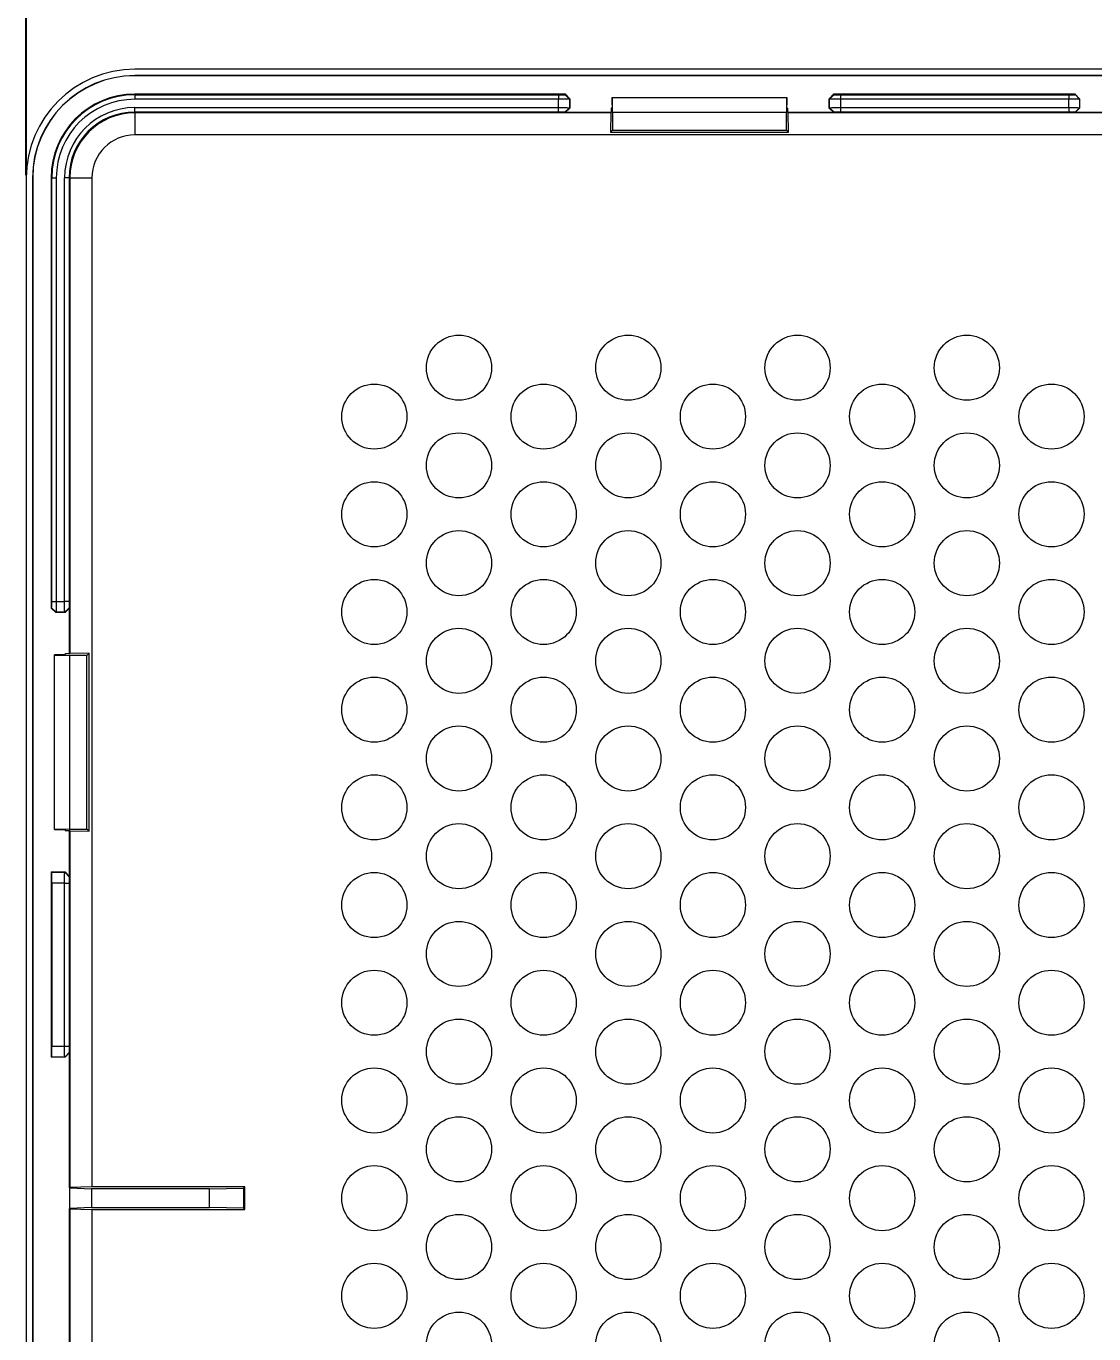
# Model space of a CAD drawing. Header units: millimetres. Extents: x 2 to 295, y 1 to 209.
# Drawn here: x 57.42 to 82, y 141.51 to 171.63 of the extents above; entities that cross this region are included whole.
import ezdxf

# ---------------------------------------------------------------- set-up
doc = ezdxf.new("R2010")
doc.units = ezdxf.units.MM
doc.header["$PDSIZE"] = -1
doc.layers.add('SLD-0', color=179, linetype='Continuous')
doc.styles.add('5', font='simfang.ttf')
doc.styles.add('SLDTEXTSTYLE2', font='TXT', dxfattribs={"width": 0.469})
doc.dimstyles.new('SLDDIMSTYLE0', dxfattribs={"dimtxt": 3.5, "dimasz": 3.5, "dimexe": 0, "dimexo": 0.0625, "dimgap": 0.875, "dimtad": 2, "dimlfac": 2, "dimrnd": 1e-09, "dimzin": 12, "dimdsep": 46, "dimtxsty": 'SLDTEXTSTYLE2', "dimsah": 1, "dimcen": 0.09, "dimadec": 0, "dimazin": 3, "dimtfac": 1, "dimtofl": 0, "dimtmove": 0, "dimatfit": 3, "dimfxl": 1, "dimfrac": 2, "dimtolj": 1, "dimtzin": 12, "dimarcsym": 0})

# ---------------------------------------------------------------- blocks, each defined once
blk = doc.blocks.new('_D')
at = {"layer": 'Defpoints', "color": 0}
for p in [(57.422, 176.995), (57.422, 168.137), (112.422, 168.137)]:
    blk.add_point(p, dxfattribs=at)
at = {"layer": 'SLD-0', "color": 0, "lineweight": -2}
for p, q in [((57.422, 168.199), (57.422, 176.995)), ((108.922, 176.995), (60.922, 176.995)), ((112.422, 168.199), (112.422, 176.995))]:
    blk.add_line(p, q, dxfattribs=at)
at = {"layer": 'SLD-0', "color": 0}
for points in [[(60.922, 177.578), (60.922, 176.411), (57.422, 176.995)], [(108.922, 177.578), (108.922, 176.411), (112.422, 176.995)]]:
    blk.add_solid(points, dxfattribs=at)
at = {"layer": 'SLD-0', "color": 0, "insert": (79.617, 181.41), "char_height": 3.5, "attachment_point": 2, "style": '5'}
blk.add_mtext('\\A1;110', dxfattribs=at)

msp = doc.modelspace()

# ---------------------------------------------------------------- linework, layer by layer
at = {"color": 7, "linetype": 'Continuous', "lineweight": 15}
for p, q in [((109.9218, 170.6345), (59.9218, 170.6345)), ((59.9218, 170.489), (59.9218, 170.4867)), ((109.9218, 170.489), (59.9218, 170.489)), ((109.9218, 170.4867), (59.9218, 170.4867)), ((59.9218, 170.0478), (59.9218, 170.0615)), ((69.8354, 170.0615), (59.9218, 170.0615)), ((59.9218, 170.0478), (69.6774, 170.0478)), ((59.9218, 170.0478), (59.9218, 169.9432)), ((69.6774, 169.9432), (59.9218, 169.9432)), ((69.6774, 170.0478), (69.6774, 169.9432)), ((69.6774, 169.7523), (69.6774, 169.9432)), ((69.825, 170.0511), (69.8354, 170.0615)), ((69.825, 170.0511), (69.9274, 169.9465)), ((69.8354, 170.0615), (69.9377, 169.9568)), ((69.9377, 169.9568), (69.9274, 169.9465)), ((69.9274, 169.9465), (69.9274, 169.7491)), ((69.9377, 169.9568), (69.9377, 169.7388)), ((70.9082, 169.9865), (70.9082, 169.7365)), ((70.9139, 169.9865), (70.9082, 169.9865)), ((70.9218, 169.6365), (70.9139, 169.9865)), ((70.9139, 169.9865), (74.9298, 169.9865)), ((74.9298, 169.9865), (74.9218, 169.6365)), ((74.9298, 169.9865), (74.9354, 169.9865)), ((74.9354, 169.7365), (74.9354, 169.9865)), ((75.9059, 169.9568), (76.0083, 170.0615)), ((75.9163, 169.9465), (75.9059, 169.9568)), ((75.9059, 169.7388), (75.9059, 169.9568)), ((76.0186, 170.0511), (75.9163, 169.9465)), ((75.9163, 169.7491), (75.9163, 169.9465)), ((76.0083, 170.0615), (76.0186, 170.0511)), ((81.5695, 170.0615), (76.0083, 170.0615)), ((76.1662, 170.0478), (81.4218, 170.0478)), ((76.1662, 170.0478), (76.1662, 169.9432)), ((81.4218, 169.9432), (76.1662, 169.9432)), ((76.1662, 169.9432), (76.1662, 169.7523)), ((81.4218, 170.0478), (81.4218, 169.9432)), ((81.4218, 169.7523), (81.4218, 169.9432)), ((81.5695, 170.0512), (81.5695, 170.0615)), ((81.5695, 170.0615), (81.6718, 169.9568)), ((81.5695, 170.0512), (81.6718, 169.9466)), ((81.6718, 169.9568), (81.6718, 169.9466)), ((81.6718, 169.9466), (81.6718, 169.7491)), ((59.9218, 169.7523), (69.6774, 169.7523)), ((59.9218, 169.65), (59.9218, 169.7523)), ((69.6774, 169.65), (59.9218, 169.65)), ((59.9218, 169.65), (59.9218, 169.6365)), ((69.8331, 169.6365), (59.9218, 169.6365)), ((59.9218, 169.631), (59.9218, 169.6365)), ((70.88, 169.631), (59.9218, 169.631)), ((59.9218, 169.631), (59.9218, 169.1225)), ((69.6774, 169.65), (69.6774, 169.7523)), ((69.8228, 169.6468), (69.9274, 169.7491)), ((69.8331, 169.6365), (69.8228, 169.6468)), ((69.9377, 169.7388), (69.8331, 169.6365)), ((70.8855, 169.6365), (69.8331, 169.6365)), ((69.9274, 169.7491), (69.9377, 169.7388)), ((70.88, 169.631), (70.8699, 169.1845)), ((70.88, 169.631), (70.8855, 169.6365)), ((70.8855, 169.7365), (70.8855, 169.6365)), ((70.9082, 169.7365), (70.8855, 169.7365)), ((70.9218, 169.6365), (70.9218, 169.2365)), ((74.9218, 169.6365), (70.9218, 169.6365)), ((74.9218, 169.2365), (74.9218, 169.6365)), ((74.9354, 169.7365), (74.9581, 169.7365)), ((74.9581, 169.6365), (74.9581, 169.7365)), ((74.9581, 169.6365), (74.9636, 169.631)), ((76.0106, 169.6365), (74.9581, 169.6365)), ((74.9737, 169.1845), (74.9636, 169.631)), ((84.6755, 169.631), (74.9636, 169.631)), ((75.9059, 169.7388), (75.9163, 169.7491)), ((76.0106, 169.6365), (75.9059, 169.7388)), ((75.9163, 169.7491), (76.0209, 169.6468)), ((76.0209, 169.6468), (76.0106, 169.6365)), ((81.5672, 169.6365), (76.0106, 169.6365)), ((76.1662, 169.7523), (81.4218, 169.7523)), ((76.1662, 169.7523), (76.1662, 169.65)), ((81.4218, 169.65), (76.1662, 169.65)), ((81.4218, 169.7523), (81.4218, 169.65)), ((81.6718, 169.7491), (81.5672, 169.6467)), ((81.6718, 169.7388), (81.5672, 169.6365)), ((81.5672, 169.6365), (81.5672, 169.6467)), ((84.681, 169.6365), (81.5672, 169.6365)), ((81.6718, 169.7491), (81.6718, 169.7388)), ((84.6639, 169.1225), (59.9218, 169.1225)), ((70.8699, 169.1845), (70.9218, 169.2365)), ((70.8699, 169.1845), (74.9737, 169.1845)), ((70.9218, 169.2365), (74.9218, 169.2365)), ((74.9737, 169.1845), (74.9218, 169.2365)), ((57.4241, 168.1367), (57.4241, 121.1367)), ((57.5696, 168.1367), (57.5718, 168.1367)), ((57.5696, 168.1367), (57.5696, 121.1367)), ((57.5718, 168.1367), (57.5718, 121.1367)), ((58.0107, 168.1367), (57.9971, 168.1367)), ((57.9971, 168.1367), (57.9971, 158.2232)), ((58.0107, 158.3811), (58.0107, 168.1367)), ((58.0107, 168.1367), (58.1153, 168.1367)), ((58.1153, 168.1367), (58.1153, 158.3811)), ((58.3062, 158.3811), (58.3062, 168.1367)), ((58.4085, 168.1367), (58.3062, 168.1367)), ((58.4085, 168.1367), (58.4085, 158.3811)), ((58.4085, 168.1367), (58.4221, 168.1367)), ((58.4221, 158.2255), (58.4221, 168.1367)), ((58.4221, 168.1367), (58.4276, 168.1367)), ((58.4276, 168.1367), (58.4276, 157.1785)), ((58.4276, 168.1367), (58.936, 168.1367)), ((58.936, 168.1367), (58.936, 144.8946)), ((57.9971, 158.2232), (58.0074, 158.2335)), ((58.1017, 158.1208), (57.9971, 158.2232)), ((58.0074, 158.2335), (58.112, 158.1312)), ((58.0107, 158.3811), (58.1153, 158.3811)), ((58.112, 158.1312), (58.1017, 158.1208)), ((58.3198, 158.1208), (58.1017, 158.1208)), ((58.3094, 158.1312), (58.112, 158.1312)), ((58.1153, 158.3811), (58.3062, 158.3811)), ((58.4085, 158.3811), (58.3062, 158.3811)), ((58.4117, 158.2358), (58.3094, 158.1312)), ((58.3198, 158.1208), (58.3094, 158.1312)), ((58.4221, 158.2255), (58.3198, 158.1208)), ((58.4117, 158.2358), (58.4221, 158.2255)), ((58.4221, 157.173), (58.4221, 158.2255)), ((58.3221, 157.1503), (58.0721, 157.1503)), ((58.0721, 157.1447), (58.0721, 157.1503)), ((58.0721, 153.1288), (58.0721, 157.1447)), ((58.0721, 157.1447), (58.4221, 157.1367)), ((58.3221, 157.1503), (58.3221, 157.173)), ((58.4221, 157.173), (58.3221, 157.173)), ((58.4221, 157.173), (58.4276, 157.1785)), ((58.4221, 157.1367), (58.4221, 153.1367)), ((58.8221, 157.1367), (58.4221, 157.1367)), ((58.874, 157.1886), (58.4276, 157.1785)), ((58.874, 157.1886), (58.8221, 157.1367)), ((58.8221, 153.1367), (58.8221, 157.1367)), ((58.874, 153.0848), (58.874, 157.1886)), ((58.4221, 153.1367), (58.0721, 153.1288)), ((58.0721, 153.1288), (58.0721, 153.1231)), ((58.0721, 153.1231), (58.3221, 153.1231)), ((58.3221, 153.1231), (58.3221, 153.1004)), ((58.3221, 153.1004), (58.4221, 153.1004)), ((58.4221, 153.1367), (58.8221, 153.1367)), ((58.4276, 153.0949), (58.4221, 153.1004)), ((58.4221, 152.048), (58.4221, 153.1004)), ((58.4276, 153.0949), (58.874, 153.0848)), ((58.4276, 153.0949), (58.4276, 144.8831)), ((58.874, 153.0848), (58.8221, 153.1367)), ((57.9971, 152.1526), (57.9971, 147.8867)), ((58.0074, 152.1423), (57.9971, 152.1526)), ((57.9971, 152.1526), (58.3198, 152.1526)), ((58.0074, 152.1423), (58.3094, 152.1423)), ((58.3094, 152.1423), (58.3198, 152.1526)), ((58.3094, 152.1423), (58.4117, 152.0376)), ((58.3198, 152.1526), (58.4221, 152.048)), ((58.3062, 151.8923), (58.013, 151.8923)), ((58.013, 151.8923), (58.013, 148.1367)), ((58.3062, 148.1367), (58.3062, 151.8923)), ((58.3062, 151.8923), (58.4085, 151.8923)), ((58.4085, 151.8923), (58.4085, 148.1367)), ((58.4221, 152.048), (58.4117, 152.0376)), ((58.4221, 147.9914), (58.4221, 152.048)), ((58.0073, 147.8867), (57.9971, 147.8867)), ((58.3095, 147.8867), (58.0073, 147.8867)), ((58.013, 148.1367), (58.3062, 148.1367)), ((58.3062, 148.1367), (58.4085, 148.1367)), ((58.3095, 147.8867), (58.4118, 147.9914)), ((58.3197, 147.8867), (58.3095, 147.8867)), ((58.4221, 147.9914), (58.3197, 147.8867)), ((58.4118, 147.9914), (58.4221, 147.9914)), ((58.4221, 144.8776), (58.4221, 147.9914)), ((58.4221, 144.8776), (58.4276, 144.8831)), ((58.4276, 144.8776), (58.4221, 144.8776)), ((58.936, 144.8946), (58.4276, 144.8831)), ((58.4276, 144.3959), (58.4276, 144.8776)), ((58.4276, 144.8776), (58.9276, 144.8492)), ((62.4553, 144.8946), (58.936, 144.8946)), ((61.6423, 144.8492), (62.4269, 144.8662)), ((62.4553, 144.8946), (62.4269, 144.8662)), ((62.4269, 144.8662), (62.4269, 144.4072)), ((62.4553, 144.3788), (62.4553, 144.8946)), ((58.9276, 144.8492), (58.9276, 144.4242)), ((61.6423, 144.8492), (58.9276, 144.8492)), ((61.6423, 144.4242), (61.6423, 144.8492)), ((58.4276, 144.3904), (58.4221, 144.3959)), ((58.4221, 144.3959), (58.4276, 144.3959)), ((58.4221, 141.2821), (58.4221, 144.3959)), ((58.9276, 144.4242), (58.4276, 144.3959)), ((58.4276, 144.3904), (58.936, 144.3788)), ((58.4276, 144.3904), (58.4276, 136.1785)), ((58.9276, 144.4242), (61.6423, 144.4242)), ((58.936, 144.3788), (62.4553, 144.3788)), ((58.936, 144.3788), (58.936, 121.1367)), ((62.4269, 144.4072), (61.6423, 144.4242)), ((62.4553, 144.3788), (62.4269, 144.4072))]:
    msp.add_line(p, q, dxfattribs=at)
for centre in [(67.3848, 163.7617), (71.2819, 163.7617), (75.179, 163.7617), (79.0762, 163.7617), (65.4363, 162.6367), (69.3334, 162.6367), (73.2305, 162.6367), (77.1276, 162.6367), (81.0247, 162.6367), (67.3848, 161.5117), (71.2819, 161.5117), (75.179, 161.5117), (79.0762, 161.5117), (65.4363, 160.3867), (69.3334, 160.3867), (73.2305, 160.3867), (77.1276, 160.3867), (81.0247, 160.3867), (67.3848, 159.2617), (71.2819, 159.2617), (75.179, 159.2617), (79.0762, 159.2617), (65.4363, 158.1367), (69.3334, 158.1367), (73.2305, 158.1367), (77.1276, 158.1367), (81.0247, 158.1367), (67.3848, 157.0117), (71.2819, 157.0117), (75.179, 157.0117), (79.0762, 157.0117), (65.4363, 155.8867), (69.3334, 155.8867), (73.2305, 155.8867), (77.1276, 155.8867), (81.0247, 155.8867), (67.3848, 154.7617), (71.2819, 154.7617), (75.179, 154.7617), (79.0762, 154.7617), (65.4363, 153.6367), (69.3334, 153.6367), (73.2305, 153.6367), (77.1276, 153.6367), (81.0247, 153.6367), (67.3848, 152.5117), (71.2819, 152.5117), (75.179, 152.5117), (79.0762, 152.5117), (65.4363, 151.3867), (69.3334, 151.3867), (73.2305, 151.3867), (77.1276, 151.3867), (81.0247, 151.3867), (67.3848, 150.2617), (71.2819, 150.2617), (75.179, 150.2617), (79.0762, 150.2617), (65.4363, 149.1367), (69.3334, 149.1367), (73.2305, 149.1367), (77.1276, 149.1367), (81.0247, 149.1367), (67.3848, 148.0117), (71.2819, 148.0117), (75.179, 148.0117), (79.0762, 148.0117), (65.4363, 146.8867), (69.3334, 146.8867), (73.2305, 146.8867), (77.1276, 146.8867), (81.0247, 146.8867), (67.3848, 145.7617), (71.2819, 145.7617), (75.179, 145.7617), (79.0762, 145.7617), (65.4363, 144.6367), (69.3334, 144.6367), (73.2305, 144.6367), (77.1276, 144.6367), (81.0247, 144.6367), (67.3848, 143.5117), (71.2819, 143.5117), (75.179, 143.5117), (79.0762, 143.5117), (65.4363, 142.3867), (69.3334, 142.3867), (73.2305, 142.3867), (77.1276, 142.3867), (81.0247, 142.3867), (67.3848, 141.2617), (71.2819, 141.2617), (75.179, 141.2617), (79.0762, 141.2617)]:
    msp.add_circle(centre, 0.75, dxfattribs=at)
for radius in [2.4977, 2.3523, 2.35, 1.9247, 1.9111, 1.8065, 1.6156, 1.5133, 1.4997, 1.4943, 0.9858]:
    msp.add_arc((59.9218, 168.1367), radius, 90, 180, dxfattribs=at)
for centre, start_param, end_param in [((58.0073, 151.8923), 4.712389, 6.260496), ((58.0073, 148.1367), 3.1415927, 4.712389)]:
    msp.add_ellipse(centre, major_axis=(0, 0.25), ratio=0.0226932, start_param=start_param, end_param=end_param, dxfattribs=at)
for points, knots in [([(69.6774, 170.0478), (69.6786, 170.0478), (69.681, 170.0478), (69.6858, 170.0479), (69.6912, 170.0479), (69.6966, 170.0479), (69.7013, 170.0479), (69.7063, 170.0479), (69.7114, 170.0479), (69.7166, 170.048), (69.7213, 170.048), (69.7271, 170.048), (69.7329, 170.0481), (69.7384, 170.0481), (69.7433, 170.0482), (69.7476, 170.0482), (69.7529, 170.0483), (69.7582, 170.0484), (69.7631, 170.0485), (69.7675, 170.0485), (69.7713, 170.0486), (69.7759, 170.0487), (69.7805, 170.0488), (69.7846, 170.0489), (69.7883, 170.049), (69.7915, 170.0491), (69.7952, 170.0492), (69.7989, 170.0493), (69.8022, 170.0494), (69.805, 170.0495), (69.8074, 170.0496), (69.8102, 170.0497), (69.8128, 170.0499), (69.815, 170.05), (69.8169, 170.0501), (69.8185, 170.0502), (69.8201, 170.0503), (69.8216, 170.0505), (69.8227, 170.0506), (69.8234, 170.0507), (69.8242, 170.0508), (69.8247, 170.0509), (69.8249, 170.051), (69.825, 170.0511), (69.825, 170.0511)], [0, 0, 0, 0, 0.01562372, 0.03124738, 0.06249246, 0.0874895, 0.10248837, 0.12498614, 0.15355389, 0.17069546, 0.19640699, 0.2178338, 0.24997248, 0.27854106, 0.29568317, 0.32139557, 0.34282317, 0.37496311, 0.4035329, 0.42067576, 0.44638932, 0.46781792, 0.4999594, 0.52853057, 0.54567428, 0.57138911, 0.59281877, 0.62496183, 0.65353438, 0.6706789, 0.69639494, 0.71782556, 0.74997, 0.77854373, 0.79568891, 0.82140588, 0.84283724, 0.87498268, 0.89998589, 0.91498843, 0.93749164, 0.96874465, 0.9866047, 1, 1, 1, 1]), ([(69.9274, 169.9465), (69.9268, 169.9464), (69.9258, 169.9461), (69.9206, 169.9458), (69.9143, 169.9455), (69.9031, 169.9451), (69.8842, 169.9447), (69.8487, 169.9441), (69.8009, 169.9436), (69.7404, 169.9433), (69.6982, 169.9433), (69.6774, 169.9432)], [0, 0, 0, 0, 0.0763909, 0.1435863, 0.2015827, 0.2503772, 0.3812466, 0.5004608, 0.67284, 0.8393536, 1, 1, 1, 1]), ([(76.1662, 169.9432), (76.1559, 169.9432), (76.1352, 169.9432), (76.1043, 169.9433), (76.0738, 169.9435), (76.0443, 169.9436), (76.0165, 169.9439), (75.9878, 169.9442), (75.9595, 169.9447), (75.937, 169.9452), (75.9206, 169.9458), (75.9179, 169.9463), (75.9163, 169.9465)], [0, 0, 0, 0, 0.0796711, 0.1608213, 0.2434509, 0.3275598, 0.4131482, 0.5002161, 0.6192949, 0.7501164, 0.856706, 1, 1, 1, 1]), ([(76.0186, 170.0511), (76.0186, 170.0511), (76.0187, 170.051), (76.019, 170.0509), (76.0195, 170.0508), (76.0203, 170.0507), (76.0211, 170.0506), (76.0221, 170.0505), (76.0233, 170.0504), (76.0248, 170.0502), (76.0262, 170.0501), (76.0283, 170.05), (76.0306, 170.0499), (76.0331, 170.0497), (76.0356, 170.0496), (76.0379, 170.0495), (76.041, 170.0494), (76.0444, 170.0493), (76.0479, 170.0492), (76.0512, 170.0491), (76.0544, 170.049), (76.0584, 170.0489), (76.0628, 170.0488), (76.0671, 170.0487), (76.0712, 170.0486), (76.075, 170.0486), (76.0798, 170.0485), (76.085, 170.0484), (76.09, 170.0483), (76.0947, 170.0483), (76.099, 170.0482), (76.1045, 170.0482), (76.1102, 170.0481), (76.1158, 170.048), (76.1209, 170.048), (76.1256, 170.048), (76.1314, 170.0479), (76.1373, 170.0479), (76.1427, 170.0479), (76.1474, 170.0479), (76.1526, 170.0479), (76.1581, 170.0479), (76.1628, 170.0478), (76.1652, 170.0478), (76.1662, 170.0478)], [0, 0, 0, 0, 0.01562774, 0.0312554, 0.06250841, 0.08751168, 0.10251421, 0.12501737, 0.15359173, 0.17073712, 0.19645414, 0.2178853, 0.25003004, 0.27860353, 0.29574834, 0.32146444, 0.34289478, 0.37503822, 0.40361047, 0.42075452, 0.44646944, 0.46789876, 0.50004065, 0.5286115, 0.5457547, 0.57146834, 0.59289661, 0.62503693, 0.65360642, 0.67074881, 0.69646128, 0.71788861, 0.75002757, 0.77859593, 0.79573768, 0.82144925, 0.84287588, 0.87501391, 0.90001113, 0.91500999, 0.93750759, 0.96875267, 0.98660815, 1, 1, 1, 1]), ([(81.4218, 170.0478), (81.423, 170.0478), (81.4254, 170.0478), (81.4303, 170.0479), (81.4358, 170.0479), (81.4413, 170.0479), (81.4461, 170.0479), (81.4502, 170.0479), (81.455, 170.0479), (81.4603, 170.048), (81.466, 170.048), (81.4722, 170.048), (81.4772, 170.0481), (81.4824, 170.0481), (81.4874, 170.0482), (81.4926, 170.0483), (81.4983, 170.0483), (81.5029, 170.0484), (81.5075, 170.0485), (81.512, 170.0485), (81.5166, 170.0486), (81.5215, 170.0487), (81.5254, 170.0488), (81.5293, 170.0489), (81.5331, 170.049), (81.5369, 170.0491), (81.5408, 170.0492), (81.5439, 170.0493), (81.547, 170.0494), (81.5499, 170.0495), (81.5527, 170.0496), (81.5556, 170.0498), (81.5578, 170.0499), (81.5599, 170.05), (81.5618, 170.0501), (81.5635, 170.0503), (81.5652, 170.0504), (81.5666, 170.0505), (81.5676, 170.0507), (81.5683, 170.0508), (81.5689, 170.0509), (81.5693, 170.051), (81.5695, 170.0511), (81.5695, 170.0512), (81.5695, 170.0512)], [0, 0, 0, 0, 0.0156237, 0.0312474, 0.0624924, 0.0874895, 0.1024884, 0.1249861, 0.1413115, 0.1657987, 0.1964068, 0.2178336, 0.2499722, 0.2662981, 0.290786, 0.3213952, 0.3428228, 0.3749628, 0.3912893, 0.4157783, 0.4463889, 0.4678175, 0.499959, 0.5162864, 0.5407766, 0.5713887, 0.5928184, 0.6249616, 0.6412897, 0.6657811, 0.6963947, 0.7178253, 0.7499698, 0.7662987, 0.790791, 0.8214057, 0.8428371, 0.8749825, 0.8999858, 0.9149884, 0.9374916, 0.9687446, 0.9866047, 1, 1, 1, 1]), ([(81.6718, 169.9466), (81.6715, 169.9464), (81.6708, 169.9462), (81.666, 169.9458), (81.6599, 169.9455), (81.6492, 169.9452), (81.6306, 169.9447), (81.5952, 169.9441), (81.5469, 169.9436), (81.4857, 169.9433), (81.4428, 169.9433), (81.4218, 169.9432)], [0, 0, 0, 0, 0.0780576, 0.1458108, 0.203255, 0.2503866, 0.3815272, 0.5004731, 0.6730319, 0.8395416, 1, 1, 1, 1]), ([(69.6774, 169.7523), (69.6877, 169.7523), (69.7084, 169.7523), (69.7394, 169.7523), (69.7698, 169.7521), (69.7993, 169.7519), (69.8272, 169.7517), (69.8559, 169.7514), (69.8842, 169.7509), (69.9067, 169.7504), (69.923, 169.7498), (69.9258, 169.7494), (69.9274, 169.7491)], [0, 0, 0, 0, 0.0796712, 0.1608215, 0.2434512, 0.3275601, 0.4131486, 0.5002165, 0.6192954, 0.7501167, 0.8567062, 1, 1, 1, 1]), ([(69.8228, 169.6468), (69.8227, 169.6468), (69.8226, 169.6469), (69.8224, 169.647), (69.8219, 169.6471), (69.8209, 169.6473), (69.8196, 169.6474), (69.8181, 169.6476), (69.8167, 169.6477), (69.8152, 169.6478), (69.8132, 169.6479), (69.8109, 169.648), (69.8085, 169.6482), (69.8061, 169.6483), (69.8037, 169.6484), (69.8007, 169.6485), (69.7973, 169.6486), (69.7939, 169.6487), (69.7906, 169.6488), (69.7875, 169.6489), (69.7836, 169.649), (69.7793, 169.6491), (69.775, 169.6492), (69.771, 169.6493), (69.7672, 169.6493), (69.7625, 169.6494), (69.7574, 169.6495), (69.7525, 169.6496), (69.7478, 169.6496), (69.7436, 169.6497), (69.7382, 169.6497), (69.7326, 169.6498), (69.7271, 169.6498), (69.722, 169.6499), (69.7174, 169.6499), (69.7117, 169.6499), (69.7059, 169.65), (69.6989, 169.65), (69.6919, 169.65), (69.6855, 169.65), (69.6808, 169.65), (69.6784, 169.65), (69.6774, 169.65)], [0, 0, 0, 0, 0.01562786, 0.03125564, 0.06250888, 0.08751234, 0.12501453, 0.15358911, 0.17073462, 0.19645184, 0.21788315, 0.25002815, 0.27860185, 0.29574679, 0.32146308, 0.34289359, 0.37503727, 0.40360974, 0.42075392, 0.44646903, 0.46789852, 0.50004065, 0.52861172, 0.54575504, 0.57146888, 0.59289731, 0.62503788, 0.65360758, 0.6707501, 0.69646277, 0.71789025, 0.75002946, 0.77859803, 0.79573992, 0.82145168, 0.84287848, 0.87501675, 0.90001415, 0.93750711, 0.96875243, 0.98660805, 1, 1, 1, 1]), ([(75.9163, 169.7491), (75.9168, 169.7493), (75.9179, 169.7495), (75.923, 169.7498), (75.9294, 169.7501), (75.9405, 169.7505), (75.9595, 169.7509), (75.9949, 169.7515), (76.0428, 169.752), (76.1032, 169.7523), (76.1455, 169.7523), (76.1662, 169.7523)], [0, 0, 0, 0, 0.0763908, 0.1435861, 0.2015824, 0.2503769, 0.3812461, 0.5004604, 0.6728396, 0.8393534, 1, 1, 1, 1]), ([(76.1662, 169.65), (76.165, 169.65), (76.1627, 169.65), (76.158, 169.65), (76.1526, 169.65), (76.1456, 169.65), (76.1389, 169.65), (76.1328, 169.6499), (76.1276, 169.6499), (76.123, 169.6499), (76.1173, 169.6498), (76.1116, 169.6498), (76.1062, 169.6497), (76.1014, 169.6497), (76.0971, 169.6496), (76.0919, 169.6496), (76.0867, 169.6495), (76.0819, 169.6494), (76.0776, 169.6493), (76.0738, 169.6493), (76.0693, 169.6492), (76.0648, 169.6491), (76.0607, 169.649), (76.0571, 169.6489), (76.0539, 169.6488), (76.0502, 169.6487), (76.0466, 169.6486), (76.0434, 169.6485), (76.0406, 169.6484), (76.0383, 169.6483), (76.0355, 169.6482), (76.0329, 169.648), (76.0307, 169.6479), (76.0289, 169.6478), (76.0274, 169.6477), (76.0257, 169.6476), (76.0243, 169.6474), (76.0229, 169.6473), (76.0219, 169.6471), (76.0213, 169.647), (76.021, 169.6469), (76.0209, 169.6468), (76.0209, 169.6468)], [0, 0, 0, 0, 0.0156238, 0.0312476, 0.0624929, 0.0874902, 0.1249833, 0.1535513, 0.170693, 0.1964047, 0.2178317, 0.2499706, 0.2785394, 0.2956816, 0.3213942, 0.342822, 0.3749622, 0.4035322, 0.4206752, 0.4463889, 0.4678177, 0.4999594, 0.5285308, 0.5456746, 0.5713896, 0.5928195, 0.6249628, 0.6535355, 0.6706802, 0.6963964, 0.7178272, 0.7499719, 0.7785458, 0.7956911, 0.8214083, 0.8428398, 0.8749855, 0.8999889, 0.9374912, 0.9687444, 0.9866046, 1, 1, 1, 1]), ([(81.4218, 169.7523), (81.4322, 169.7523), (81.4532, 169.7523), (81.4846, 169.7522), (81.5154, 169.7521), (81.5453, 169.7519), (81.5734, 169.7517), (81.6023, 169.7514), (81.6306, 169.7509), (81.6526, 169.7504), (81.6685, 169.7497), (81.6706, 169.7493), (81.6718, 169.7491)], [0, 0, 0, 0, 0.0795568, 0.1606392, 0.2432473, 0.3273812, 0.4130409, 0.5002266, 0.6190354, 0.7501254, 0.8545026, 1, 1, 1, 1]), ([(81.5672, 169.6467), (81.5672, 169.6468), (81.5672, 169.6468), (81.567, 169.6469), (81.5666, 169.647), (81.5659, 169.6472), (81.5652, 169.6473), (81.5645, 169.6474), (81.5635, 169.6475), (81.5622, 169.6476), (81.5606, 169.6477), (81.5585, 169.6479), (81.5566, 169.648), (81.5544, 169.6481), (81.5521, 169.6482), (81.5494, 169.6483), (81.5462, 169.6484), (81.5434, 169.6485), (81.5402, 169.6486), (81.537, 169.6487), (81.5334, 169.6488), (81.5291, 169.649), (81.5255, 169.649), (81.5215, 169.6491), (81.5175, 169.6492), (81.513, 169.6493), (81.5079, 169.6494), (81.5036, 169.6495), (81.4989, 169.6495), (81.4943, 169.6496), (81.4892, 169.6497), (81.4834, 169.6497), (81.4786, 169.6498), (81.4734, 169.6498), (81.4683, 169.6499), (81.4627, 169.6499), (81.4566, 169.6499), (81.4507, 169.65), (81.4453, 169.65), (81.4406, 169.65), (81.4354, 169.65), (81.43, 169.65), (81.4252, 169.65), (81.4228, 169.65), (81.4218, 169.65)], [0, 0, 0, 0, 0.0156278, 0.0312554, 0.0625084, 0.0875117, 0.1025143, 0.1250175, 0.1413467, 0.1658395, 0.1964542, 0.2178854, 0.2500302, 0.2663589, 0.2908509, 0.3214646, 0.342895, 0.3750385, 0.3913665, 0.4158574, 0.4464697, 0.4678991, 0.500041, 0.5163682, 0.5408579, 0.5714686, 0.5928969, 0.6250373, 0.6413637, 0.6658522, 0.6964615, 0.7178888, 0.7500278, 0.7663536, 0.7908411, 0.8214493, 0.8428759, 0.8750139, 0.9000111, 0.91501, 0.9375076, 0.9687526, 0.9866081, 1, 1, 1, 1]), ([(58.0074, 158.2335), (58.0075, 158.2335), (58.0075, 158.2336), (58.0076, 158.2339), (58.0077, 158.2344), (58.0079, 158.2352), (58.008, 158.236), (58.0081, 158.237), (58.0082, 158.2382), (58.0083, 158.2397), (58.0084, 158.2411), (58.0085, 158.2432), (58.0087, 158.2455), (58.0088, 158.248), (58.0089, 158.2505), (58.009, 158.2528), (58.0091, 158.2559), (58.0092, 158.2593), (58.0094, 158.2628), (58.0095, 158.2661), (58.0095, 158.2693), (58.0096, 158.2733), (58.0097, 158.2777), (58.0098, 158.282), (58.0099, 158.2861), (58.01, 158.2899), (58.0101, 158.2947), (58.0101, 158.2999), (58.0102, 158.3049), (58.0103, 158.3096), (58.0103, 158.3139), (58.0104, 158.3194), (58.0104, 158.3251), (58.0105, 158.3307), (58.0105, 158.3358), (58.0106, 158.3405), (58.0106, 158.3463), (58.0106, 158.3522), (58.0107, 158.3576), (58.0107, 158.3623), (58.0107, 158.3675), (58.0107, 158.373), (58.0107, 158.3777), (58.0107, 158.3801), (58.0107, 158.3811)], [0, 0, 0, 0, 0.01562774, 0.0312554, 0.06250841, 0.08751168, 0.10251421, 0.12501737, 0.15359173, 0.17073712, 0.19645414, 0.2178853, 0.25003004, 0.27860353, 0.29574834, 0.32146444, 0.34289478, 0.37503822, 0.40361047, 0.42075452, 0.44646944, 0.46789876, 0.50004065, 0.5286115, 0.5457547, 0.57146834, 0.59289661, 0.62503693, 0.65360642, 0.67074881, 0.69646128, 0.71788861, 0.75002757, 0.77859593, 0.79573768, 0.82144925, 0.84287588, 0.87501391, 0.90001113, 0.91500999, 0.93750759, 0.96875267, 0.98660815, 1, 1, 1, 1]), ([(58.1153, 158.3811), (58.1153, 158.3708), (58.1153, 158.3501), (58.1152, 158.3192), (58.1151, 158.2887), (58.1149, 158.2592), (58.1147, 158.2314), (58.1143, 158.2027), (58.1139, 158.1744), (58.1133, 158.1519), (58.1127, 158.1355), (58.1123, 158.1328), (58.112, 158.1312)], [0, 0, 0, 0, 0.0796711, 0.1608213, 0.2434509, 0.3275598, 0.4131482, 0.5002161, 0.6192949, 0.7501164, 0.856706, 1, 1, 1, 1]), ([(58.3094, 158.1312), (58.3093, 158.1317), (58.309, 158.1328), (58.3087, 158.1379), (58.3084, 158.1443), (58.308, 158.1554), (58.3076, 158.1744), (58.3071, 158.2098), (58.3066, 158.2577), (58.3063, 158.3181), (58.3062, 158.3604), (58.3062, 158.3811)], [0, 0, 0, 0, 0.0763908, 0.1435861, 0.2015824, 0.2503769, 0.3812461, 0.5004604, 0.6728396, 0.8393534, 1, 1, 1, 1]), ([(58.4085, 158.3811), (58.4085, 158.3799), (58.4085, 158.3776), (58.4085, 158.3729), (58.4085, 158.3675), (58.4086, 158.3605), (58.4086, 158.3538), (58.4086, 158.3477), (58.4086, 158.3425), (58.4087, 158.3379), (58.4087, 158.3322), (58.4088, 158.3265), (58.4088, 158.3211), (58.4089, 158.3163), (58.4089, 158.312), (58.409, 158.3068), (58.4091, 158.3016), (58.4091, 158.2968), (58.4092, 158.2925), (58.4093, 158.2887), (58.4094, 158.2842), (58.4095, 158.2797), (58.4095, 158.2756), (58.4096, 158.272), (58.4097, 158.2688), (58.4098, 158.2651), (58.4099, 158.2615), (58.4101, 158.2583), (58.4102, 158.2555), (58.4103, 158.2532), (58.4104, 158.2504), (58.4105, 158.2478), (58.4106, 158.2456), (58.4107, 158.2438), (58.4108, 158.2423), (58.411, 158.2406), (58.4111, 158.2392), (58.4113, 158.2378), (58.4114, 158.2368), (58.4116, 158.2362), (58.4117, 158.2359), (58.4117, 158.2358), (58.4117, 158.2358)], [0, 0, 0, 0, 0.0156238, 0.0312476, 0.0624929, 0.0874902, 0.1249833, 0.1535513, 0.170693, 0.1964047, 0.2178317, 0.2499706, 0.2785394, 0.2956816, 0.3213942, 0.342822, 0.3749622, 0.4035322, 0.4206752, 0.4463889, 0.4678177, 0.4999594, 0.5285308, 0.5456746, 0.5713896, 0.5928195, 0.6249628, 0.6535355, 0.6706802, 0.6963964, 0.7178272, 0.7499719, 0.7785458, 0.7956911, 0.8214083, 0.8428398, 0.8749855, 0.8999889, 0.9374912, 0.9687444, 0.9866046, 1, 1, 1, 1]), ([(58.3062, 151.8923), (58.3062, 151.9026), (58.3062, 151.9233), (58.3063, 151.9543), (58.3064, 151.9847), (58.3066, 152.0142), (58.3068, 152.0421), (58.3072, 152.0708), (58.3076, 152.0991), (58.3081, 152.1216), (58.3088, 152.1379), (58.3092, 152.1407), (58.3094, 152.1423)], [0, 0, 0, 0, 0.0796712, 0.1608215, 0.2434512, 0.3275601, 0.4131486, 0.5002165, 0.6192954, 0.7501167, 0.8567062, 1, 1, 1, 1]), ([(58.4117, 152.0376), (58.4117, 152.0376), (58.4117, 152.0375), (58.4116, 152.0373), (58.4114, 152.0368), (58.4113, 152.0358), (58.4111, 152.0345), (58.411, 152.033), (58.4109, 152.0316), (58.4108, 152.0301), (58.4106, 152.0281), (58.4105, 152.0258), (58.4104, 152.0234), (58.4103, 152.021), (58.4102, 152.0186), (58.4101, 152.0156), (58.4099, 152.0122), (58.4098, 152.0088), (58.4097, 152.0055), (58.4097, 152.0024), (58.4096, 151.9985), (58.4095, 151.9942), (58.4094, 151.9899), (58.4093, 151.9859), (58.4092, 151.9821), (58.4091, 151.9774), (58.4091, 151.9723), (58.409, 151.9674), (58.4089, 151.9627), (58.4089, 151.9585), (58.4088, 151.9531), (58.4088, 151.9475), (58.4087, 151.942), (58.4087, 151.9369), (58.4086, 151.9323), (58.4086, 151.9266), (58.4086, 151.9208), (58.4086, 151.9138), (58.4085, 151.9068), (58.4085, 151.9004), (58.4085, 151.8957), (58.4085, 151.8933), (58.4085, 151.8923)], [0, 0, 0, 0, 0.0156279, 0.0312556, 0.0625089, 0.0875123, 0.1250145, 0.1535891, 0.1707346, 0.1964518, 0.2178832, 0.2500281, 0.2786018, 0.2957468, 0.3214631, 0.3428936, 0.3750373, 0.4036097, 0.4207539, 0.446469, 0.4678985, 0.5000406, 0.5286117, 0.545755, 0.5714689, 0.5928973, 0.6250379, 0.6536076, 0.6707501, 0.6964628, 0.7178903, 0.7500295, 0.778598, 0.7957399, 0.8214517, 0.8428785, 0.8750167, 0.9000142, 0.9375071, 0.9687524, 0.986608, 1, 1, 1, 1]), ([(58.3095, 147.8867), (58.3094, 147.8871), (58.3091, 147.8877), (58.3088, 147.8926), (58.3085, 147.8986), (58.3081, 147.9094), (58.3076, 147.928), (58.3071, 147.9634), (58.3066, 148.0117), (58.3063, 148.0729), (58.3062, 148.1157), (58.3062, 148.1367)], [0, 0, 0, 0, 0.0780575, 0.1458106, 0.2032548, 0.2503863, 0.3815268, 0.5004727, 0.6730315, 0.8395414, 1, 1, 1, 1]), ([(58.4085, 148.1367), (58.4085, 148.1355), (58.4085, 148.1332), (58.4085, 148.1284), (58.4085, 148.1229), (58.4085, 148.1176), (58.4086, 148.1129), (58.4086, 148.1088), (58.4086, 148.1041), (58.4086, 148.0988), (58.4087, 148.0932), (58.4087, 148.0872), (58.4088, 148.0822), (58.4088, 148.0771), (58.4089, 148.0722), (58.4089, 148.067), (58.409, 148.0614), (58.4091, 148.0569), (58.4091, 148.0524), (58.4092, 148.048), (58.4093, 148.0435), (58.4094, 148.0386), (58.4095, 148.0348), (58.4096, 148.0309), (58.4096, 148.0272), (58.4097, 148.0235), (58.4099, 148.0196), (58.41, 148.0165), (58.4101, 148.0135), (58.4102, 148.0107), (58.4103, 148.0079), (58.4104, 148.005), (58.4105, 148.0029), (58.4106, 148.0008), (58.4108, 147.9989), (58.4109, 147.9972), (58.411, 147.9955), (58.4112, 147.9942), (58.4113, 147.9933), (58.4114, 147.9926), (58.4115, 147.992), (58.4116, 147.9916), (58.4117, 147.9914), (58.4118, 147.9914), (58.4118, 147.9914)], [0, 0, 0, 0, 0.0156237, 0.0312474, 0.0624924, 0.0874895, 0.1024884, 0.1249861, 0.1413115, 0.1657987, 0.1964068, 0.2178336, 0.2499722, 0.2662981, 0.290786, 0.3213952, 0.3428228, 0.3749628, 0.3912893, 0.4157783, 0.4463889, 0.4678175, 0.499959, 0.5162864, 0.5407766, 0.5713887, 0.5928184, 0.6249616, 0.6412897, 0.6657811, 0.6963947, 0.7178253, 0.7499698, 0.7662987, 0.790791, 0.8214057, 0.8428371, 0.8749825, 0.8999858, 0.9149884, 0.9374916, 0.9687446, 0.9866047, 1, 1, 1, 1])]:
    msp.add_open_spline(points, degree=3, knots=knots, dxfattribs=at)

# ---------------------------------------------------------------- dimensions: what is measured, and where the dimension line sits
at = {"layer": 'SLD-0'}
dim = msp.add_linear_dim(base=(57.4218, 176.9948), p1=(112.4218, 168.1367), p2=(57.4218, 168.1367), dimstyle='SLDDIMSTYLE0', override={"dimtxsty": '5'}, dxfattribs=at)
dim.commit()
dim.dimension.update_dxf_attribs({"geometry": '_D', "text_midpoint": (79.6171, 176.9948), "dimtype": 160})

doc.saveas('drawing.dxf')
